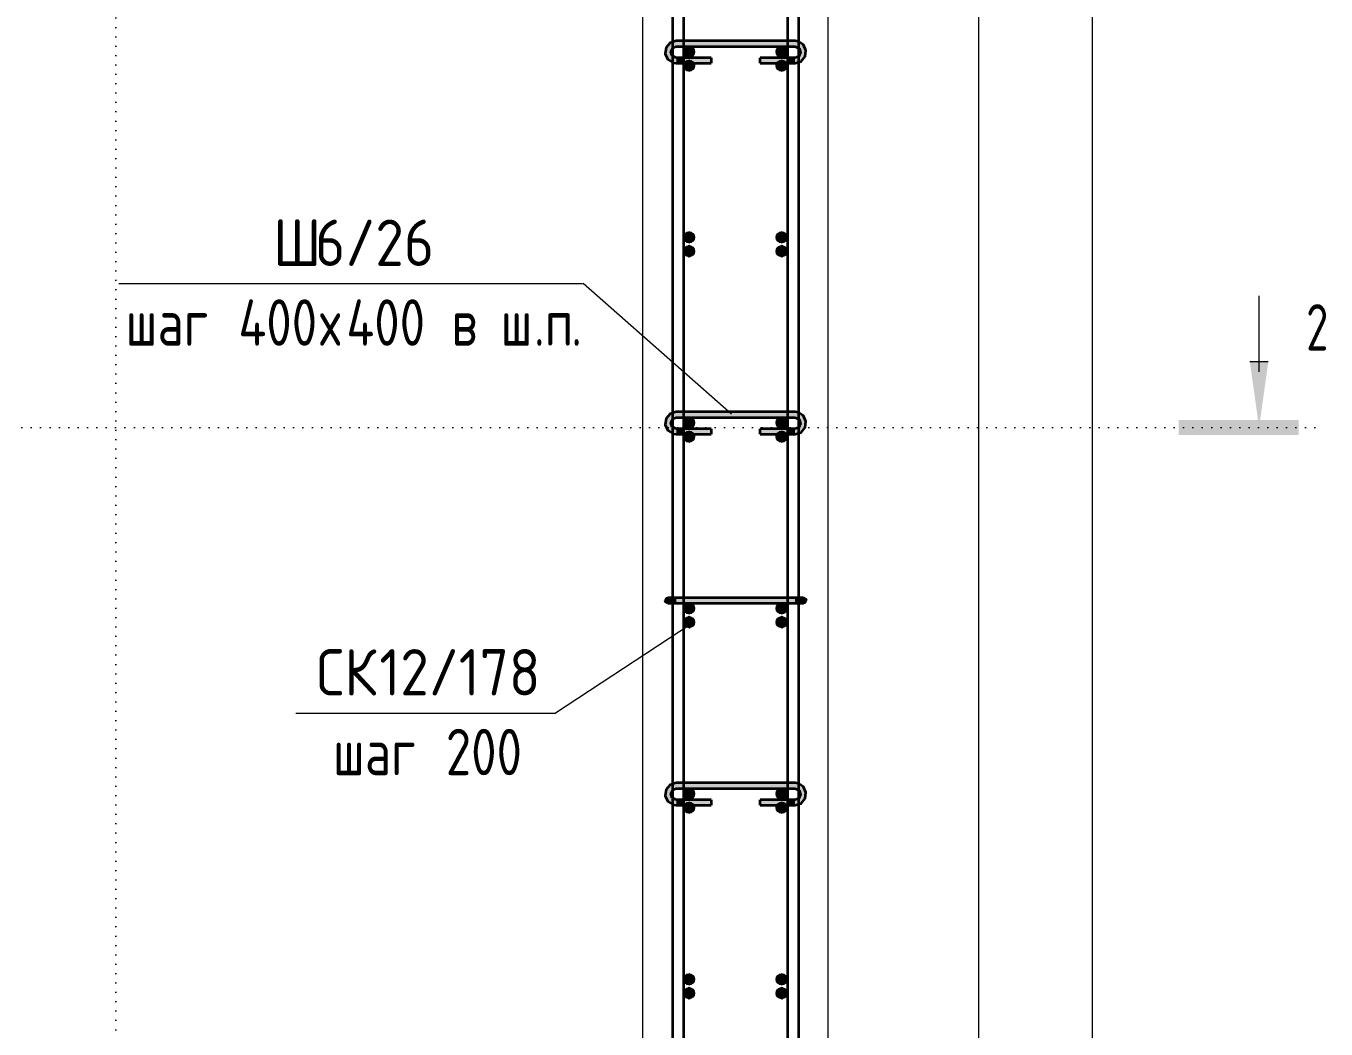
# Model space of a CAD drawing. Header units: millimetres. Extents: x 1059 to 21651, y -4238 to 7265.
# Drawn here: x 11016 to 12418, y 2866 to 3948 of the extents above; entities that cross this region are included whole.
import ezdxf

# ---------------------------------------------------------------- set-up
doc = ezdxf.new("R2010")
doc.units = ezdxf.units.MM
doc.linetypes.add('04 Пунктир 10мм', pattern=[10, 0, -10])
for name, color, linetype, lineweight in [('AA_Dim', 7, 'Continuous', 9), ('AA_Dim-20', 7, 'Continuous', 9), ('AA_Oformlenie', 7, 'Continuous', 9), ('AA_Razrez', 7, 'Continuous', 9), ('AA_Vinoska', 7, 'Continuous', 9), ('AF_Stena_Опалубка', 253, 'Continuous', 20), ('KR_Armatura', 7, 'Continuous', 20), ('KR_Armatura_Tonkie', 7, 'Continuous', 20), ('KR_Fundament', 7, 'Continuous', 20)]:
    doc.layers.add(name, color=color, linetype=linetype, lineweight=lineweight)
doc.styles.add('ISOCPEUR_1', font='isocpeur.TTF', dxfattribs={"width": 0.9, "height": 50})
doc.styles.add('ISOCPEUR_2', font='isocpeur.TTF', dxfattribs={"width": 0.8, "height": 50})
doc.styles.add('ISOCPEUR_3', font='isocpeur.TTF', dxfattribs={"width": 0.7, "height": 50})
doc.dimstyles.new('05_Округл_1мм__прозр_', dxfattribs={"dimscale": 304.8, "dimtxt": 50.137748, "dimasz": 0.111549, "dimexe": 0.098425, "dimexo": 0.065617, "dimgap": 0.006562, "dimtad": 1, "dimdec": 0, "dimdsep": 46, "dimtxsty": 'ISOCPEUR_1', "dimblk1": 'OBLIQUE', "dimblk2": 'OBLIQUE', "dimsah": 1, "dimcen": 0.09, "dimdle": 0.098425, "dimazin": 0, "dimtfac": 1, "dimtdec": 4, "dimtix": 1, "dimtmove": 0, "dimatfit": 3, "dimfxl": 1, "dimtvp": 1, "dimtolj": 1, "dimtzin": 0, "dimlwd": 18, "dimlwe": 18, "dimarcsym": 2})

# ---------------------------------------------------------------- blocks, each defined once
blk = doc.blocks.new('350_Шпилька массив _НесАрм_РабПлоск_ - 350_Шпилька массив _НесАрм_РабПлоск_-4121825-КР_ФПм1_Арм_1')
at = {"layer": 'KR_Armatura_Tonkie', "lineweight": 35}
for points in [[(28.5, 3.9), (36.1, 3.9), (36.1, 6.7), (33.9, 6.8), (32.8, 6.9), (29.7, 6.2), (28.4, 3.9)], [(33.1, 0.9), (36.1, 1.3), (36.1, 3.9), (28.4, 3.9), (29.7, 1.6), (32.9, 1)], [(37.3, 3.9), (40.4, 3.9), (40.2, 6.9), (36.1, 6.6), (36.1, 3.9)], [(40.4, 0.9), (40.4, 3.9), (36.1, 3.9), (36.1, 1.1), (40.2, 0.9)], [(48.1, 3.9), (160.1, 3.9), (160.1, 6.9), (48.1, 6.8), (48.1, 4)], [(63.8, 0.9), (160.1, 1), (160.1, 3.9), (48.1, 3.9), (48.1, 0.9)], [(172.1, 3.9), (172.1, 6.8), (168.4, 6.8), (168.4, 3.9), (171.1, 3.9)], [(168.4, 0.9), (172.1, 1.1), (172.1, 3.9), (168.4, 3.9), (168.4, 1)], [(178.6, 3.9), (180.4, 3.9), (179.1, 6.2), (175.3, 6.9), (173.3, 6.7), (172.1, 6.7), (172.1, 3.9), (176.9, 3.9)], [(175.7, 0.9), (179.1, 1.6), (180.4, 3.9), (172.1, 3.9), (172.1, 1.1), (175.3, 1)]]:
    blk.add_hatch(color=256, dxfattribs=at).paths.add_polyline_path(points)
h = blk.add_hatch(color=256, dxfattribs=at)
h.paths.add_polyline_path([(40.4, 3.9), (48.1, 4), (48.1, 6.9), (40.4, 6.8), (40.4, 4.7)])
h.paths.add_polyline_path([(160.1, 3.9), (168.4, 3.9), (168.4, 6.9), (160.1, 6.8), (160.1, 4.6)])
h = blk.add_hatch(color=256, dxfattribs=at)
h.paths.add_polyline_path([(48.1, 0.9), (48.1, 3.9), (40.4, 3.9), (40.4, 0.9), (46.2, 0.9)])
h.paths.add_polyline_path([(160.9, 0.9), (168.4, 1), (168.4, 3.9), (160.1, 3.9), (160.1, 0.9)])
for p, q in [((40.4, 6.9), (36.1, 6.9)), ((40.4, 0.9), (36.1, 0.9)), ((48.1, 6.9), (40.4, 6.9)), ((40.4, 0.9), (48.1, 0.9)), ((160.1, 6.9), (48.1, 6.9)), ((48.1, 0.9), (160.1, 0.9)), ((168.4, 6.9), (160.1, 6.9)), ((160.1, 0.9), (168.4, 0.9)), ((168.4, 6.9), (172.1, 6.9)), ((168.4, 0.9), (172.1, 0.9))]:
    blk.add_line(p, q, dxfattribs=at)
at = {"layer": 'KR_Armatura_Tonkie', "lineweight": 35, "flags": 128}
for points in [[(28.4, 3.9), (29.8, 6.4), (31.4, 6.9)], [(31.4, 0.9), (28.9, 2.3), (28.4, 3.9)], [(36.1, 6.9), (34.8, 6.9), (31.6, 6.9), (31.4, 6.9)], [(31.4, 6.9), (33.3, 6.9), (36.1, 6.9)], [(36.1, 0.9), (34.8, 0.9), (31.6, 0.9), (31.4, 0.9)], [(31.4, 0.9), (33.3, 0.9), (36.1, 0.9)], [(36.1, 6.9), (38.2, 6.9), (40.4, 6.9)], [(36.1, 0.9), (38.2, 0.9), (40.4, 0.9)], [(172.1, 6.9), (170.6, 6.9), (168.4, 6.9)], [(172.1, 0.9), (170.6, 0.9), (168.4, 0.9)], [(172.1, 6.9), (173.9, 6.9), (177.1, 6.9), (177.4, 6.9)], [(177.4, 6.9), (175.5, 6.9), (172.1, 6.9)], [(172.1, 0.9), (173.9, 0.9), (177.1, 0.9), (177.4, 0.9)], [(177.4, 0.9), (175.5, 0.9), (172.1, 0.9)], [(177.4, 6.9), (179.9, 5.5), (180.4, 3.9)], [(180.4, 3.9), (179, 1.4), (177.4, 0.9)]]:
    blk.add_lwpolyline(points, dxfattribs=at)
blk = doc.blocks.new('350_Шпилька массив _НесАрм_РабПлоск_ - 350_Шпилька массив _НесАрм_РабПлоск_-4121848-КР_ФПм1_Арм_1')
at = {"layer": 'KR_Armatura_Tonkie', "lineweight": 35}
for points in [[(36.1, -6.3), (35.9, 0.5), (35.2, 0.9), (35.2, 6.9), (36.1, 7.4), (36.1, 14.1), (31.9, 12.4), (28.4, 3.9), (31.9, -4.6), (35.5, -6.1)], [(160.1, 9.9), (160.1, 15.9), (48.1, 15.8), (48.1, 9.9), (152.1, 9.9)], [(172.1, -6.5), (176.9, -4.6), (180.4, 3.9), (176.9, 12.4), (172.1, 14.4), (172.1, 7.8), (173.6, 6.9), (173.6, 0.9), (172.1, 0.1), (172.1, -6.3)], [(48.1, -8.1), (48.1, -2.1), (40.4, -2.2), (40.4, -8.1), (46.2, -8.1)], [(63.8, -8.1), (78.1, -8), (78.1, -2.1), (48.1, -2.2), (48.1, -8.1)], [(160.1, -8.1), (160.1, -2.1), (130.7, -2.2), (130.7, -8.1), (152.1, -8.1)], [(168.4, -8.1), (168.4, -2.1), (160.1, -2.3), (160.1, -8.1), (160.9, -8.1)]]:
    blk.add_hatch(color=256, dxfattribs=at).paths.add_polyline_path(points)
h = blk.add_hatch(color=256, dxfattribs=at)
h.paths.add_polyline_path([(40.4, -8), (40.4, -2.1), (36.1, 0.4), (36.1, -6.3), (39.5, -7.7)])
h.paths.add_polyline_path([(36.1, 7.4), (40.4, 10), (40.4, 15.8), (36.1, 14.1), (36.1, 8.1)])
h = blk.add_hatch(color=256, dxfattribs=at)
h.paths.add_polyline_path([(48.1, 9.9), (48.1, 15.9), (40.4, 15.8), (40.4, 9.9), (46.2, 9.9)])
h.paths.add_polyline_path([(168.4, 9.9), (168.4, 15.9), (160.1, 15.8), (160.1, 9.9), (167.7, 9.9)])
h = blk.add_hatch(color=256, dxfattribs=at)
h.paths.add_polyline_path([(168.4, -8), (172.1, -6.5), (172.1, 0.1), (168.4, -2.2), (168.4, -7.7)])
h.paths.add_polyline_path([(172.1, 7.8), (172, 14.4), (168.4, 15.8), (168.4, 9.9), (170.1, 8.9)])
for p, q in [((40.4, 15.9), (36.1, 14.6)), ((48.1, 15.9), (40.4, 15.9)), ((160.1, 15.9), (48.1, 15.9)), ((168.4, 15.9), (160.1, 15.9)), ((40.4, 9.9), (48.1, 9.9)), ((48.1, 9.9), (160.1, 9.9)), ((160.1, 9.9), (168.4, 9.9)), ((168.4, 9.9), (172.1, 8.3)), ((40.4, -2.1), (36.1, -0.2)), ((48.1, -2.1), (40.4, -2.1)), ((40.4, -8.1), (48.1, -8.1)), ((78.1, -2.1), (48.1, -2.1)), ((48.1, -8.1), (78.1, -8.1)), ((78.1, -2.1), (78.1, -8.1)), ((160.1, -2.1), (130.7, -2.1)), ((130.7, -8.1), (130.7, -2.1)), ((130.7, -8.1), (160.1, -8.1)), ((168.4, -2.1), (160.1, -2.1)), ((160.1, -8.1), (168.4, -8.1)), ((172.1, -0.7), (168.4, -2.1)), ((168.4, -8.1), (172.1, -7))]:
    blk.add_line(p, q, dxfattribs=at)
at = {"layer": 'KR_Armatura_Tonkie', "lineweight": 35, "flags": 128}
for points in [[(36.1, 14.6), (33.9, 14), (29.4, 8.8), (28.5, 2.1), (31.4, -4.1), (36.1, -7)], [(172.1, 15.2), (171.6, 15.5), (168.4, 15.9)], [(172.1, -7), (174.9, -6.2), (179.3, -1), (180.2, 5.7), (177.4, 11.9), (172.1, 15.2)], [(36, -0.2), (34.4, 4.2), (36.1, 7.7)], [(36.1, 7.7), (36.5, 8.5), (40.4, 9.9)], [(172.1, 8.3), (172.7, 8), (174.4, 3.6), (172.3, -0.7)], [(36.1, -7), (37.2, -7.7), (40.4, -8.1)]]:
    blk.add_lwpolyline(points, dxfattribs=at)
blk = doc.blocks.new('350_Шпилька массив _НесАрм_РабПлоск_ - 350_Шпилька массив _НесАрм_РабПлоск_-V1-КР_ФПм1_Арм_1')
at = {"layer": 'KR_Armatura_Tonkie', "lineweight": 35}
for points in [[(36.1, -6.3), (35.9, 0.5), (35.2, 0.9), (35.2, 6.9), (36.1, 7.4), (36.1, 14.1), (31.9, 12.4), (28.4, 3.9), (31.9, -4.6), (35.5, -6.1)], [(160.1, 9.9), (160.1, 15.9), (48.1, 15.8), (48.1, 9.9), (152.1, 9.9)], [(172.1, -6.5), (176.9, -4.6), (180.4, 3.9), (176.9, 12.4), (172.1, 14.4), (172.1, 7.8), (173.6, 6.9), (173.6, 0.9), (172.1, 0.1), (172.1, -6.3)], [(48.1, -8.1), (48.1, -2.1), (40.4, -2.2), (40.4, -8.1), (46.2, -8.1)], [(63.8, -8.1), (78.1, -8), (78.1, -2.1), (48.1, -2.2), (48.1, -8.1)], [(160.1, -8.1), (160.1, -2.1), (130.7, -2.2), (130.7, -8.1), (152.1, -8.1)], [(168.4, -8.1), (168.4, -2.1), (160.1, -2.3), (160.1, -8.1)]]:
    blk.add_hatch(color=256, dxfattribs=at).paths.add_polyline_path(points)
h = blk.add_hatch(color=256, dxfattribs=at)
h.paths.add_polyline_path([(40.4, -8), (40.4, -2.1), (36.1, 0.4), (36.1, -6.3), (39.5, -7.7)])
h.paths.add_polyline_path([(36.1, 7.4), (40.4, 10), (40.4, 15.8), (36.1, 14.1), (36.1, 8.8)])
h = blk.add_hatch(color=256, dxfattribs=at)
h.paths.add_polyline_path([(46.2, 9.9), (48.1, 10), (48.1, 15.9), (40.4, 15.8), (40.4, 9.9)])
h.paths.add_polyline_path([(168.4, 9.9), (168.4, 15.9), (160.1, 15.8), (160.1, 9.9), (167.7, 9.9)])
h = blk.add_hatch(color=256, dxfattribs=at)
h.paths.add_polyline_path([(168.4, -8), (172.1, -6.5), (172.1, 0.1), (168.4, -2.2), (168.4, -7.7)])
h.paths.add_polyline_path([(172.1, 7.8), (172, 14.4), (168.4, 15.8), (168.4, 9.9), (170.1, 8.9)])
for p, q in [((40.4, 15.9), (36.1, 14.6)), ((48.1, 15.9), (40.4, 15.9)), ((160.1, 15.9), (48.1, 15.9)), ((168.4, 15.9), (160.1, 15.9)), ((40.4, 9.9), (48.1, 9.9)), ((48.1, 9.9), (160.1, 9.9)), ((160.1, 9.9), (168.4, 9.9)), ((168.4, 9.9), (172.1, 8.3)), ((40.4, -2.1), (36.1, -0.2)), ((48.1, -2.1), (40.4, -2.1)), ((40.4, -8.1), (48.1, -8.1)), ((78.1, -2.1), (48.1, -2.1)), ((48.1, -8.1), (78.1, -8.1)), ((78.1, -2.1), (78.1, -8.1)), ((160.1, -2.1), (130.7, -2.1)), ((130.7, -8.1), (130.7, -2.1)), ((130.7, -8.1), (160.1, -8.1)), ((168.4, -2.1), (160.1, -2.1)), ((160.1, -8.1), (168.4, -8.1)), ((172.1, -0.7), (168.4, -2.1)), ((168.4, -8.1), (172.1, -7))]:
    blk.add_line(p, q, dxfattribs=at)
at = {"layer": 'KR_Armatura_Tonkie', "lineweight": 35, "flags": 128}
for points in [[(36.1, 14.6), (33.9, 14), (29.4, 8.8), (28.5, 2.1), (31.4, -4.1), (36.1, -7)], [(172.1, 15.2), (171.6, 15.5), (168.4, 15.9)], [(172.1, -7), (174.9, -6.2), (179.3, -1), (180.2, 5.7), (177.4, 11.9), (172.1, 15.2)], [(36, -0.2), (34.4, 4.2), (36.1, 7.7)], [(36.1, 7.7), (36.5, 8.5), (40.4, 9.9)], [(172.1, 8.3), (172.7, 8), (174.4, 3.6), (172.3, -0.7)], [(36.1, -7), (37.2, -7.7), (40.4, -8.1)]]:
    blk.add_lwpolyline(points, dxfattribs=at)
blk = doc.blocks.new('011_Прямоугольник обрыва _ЭлУзла_ - 011_Прямоугольник обрыва _ЭлУзла_-4054976-КР_ФПм1_Арм_1')
at = {"layer": 'AA_Oformlenie'}
blk.add_line((0, 1508.1), (0, 4435.8), dxfattribs=at)
blk = doc.blocks.new('Разрез - Номер узла_ спереди-394134-КР_ФПм1_Арм_1')
at = {"layer": 'AA_Razrez'}
for points in [[(7.329, 0.404), (7.329, -0.394), (0.873, -0.394), (0.873, 0.404)], [(3.497, -3.533), (2.503, -3.533), (3, 0)]]:
    blk.add_hatch(color=256, dxfattribs=at).paths.add_polyline_path(points)
for p, q in [((3, -3), (3, -7.096)), ((2.503, -3.533), (3.497, -3.533))]:
    blk.add_line(p, q, dxfattribs=at)
blk = doc.blocks.new('DIMBLOCK51-КР_ФПм1_Арм_1')
at = {"layer": 'AA_Dim-20', "lineweight": 30}
for p, q in [((12166.3, 6510), (12149.3, 6527)), ((12166.3, 6510), (12183.3, 6493)), ((12166.3, 6320), (12149.3, 6337)), ((12166.3, 6320), (12183.3, 6303)), ((12166.3, 2320), (12149.3, 2337)), ((12166.3, 2320), (12183.3, 2303))]:
    blk.add_line(p, q, dxfattribs=at)
at = {"layer": 'AA_Dim-20', "lineweight": 18}
for p, q in [((12166.3, 6510), (11851.3, 6510)), ((12166.3, 6510), (12196.3, 6510)), ((12166.3, 6320), (11851.3, 6320)), ((12166.3, 2320), (12166.3, 6320)), ((12166.3, 6320), (12196.3, 6320)), ((12166.3, 2320), (11851.3, 2320)), ((12166.3, 2320), (12196.3, 2320))]:
    blk.add_line(p, q, dxfattribs=at)
at = {"layer": 'AA_Dim-20', "color": 0, "lineweight": 18, "insert": (12099.2, 4146.4), "char_height": 50, "width": 416.616, "attachment_point": 1, "rotation": 90, "line_spacing_factor": 1.135194, "style": 'ISOCPEUR_1'}
blk.add_mtext('20х200=4000', dxfattribs=at)
blk = doc.blocks.new('_None')
blk = doc.blocks.new('042_М_Арматуры - Диам длина поз _ Комментарий _дп 25_-3935260-КР_ФПм1_Арм_1')
at = {"layer": 'AA_Vinoska'}
blk.add_line((-12.5, 0), (12.5, 0), dxfattribs=at)
blk = doc.blocks.new('042_М_Арматуры - Диам длина поз _ Шаг-2260295-КР_ФПм1_Арм_1')
at = {"layer": 'AA_Vinoska'}
blk.add_line((-7, 0), (7, 0), dxfattribs=at)

msp = doc.modelspace()

# ---------------------------------------------------------------- hatches: boundary and pattern name
at = {"layer": 'KR_Armatura'}
h = msp.add_hatch(color=256, dxfattribs=at)
edge = h.paths.add_edge_path()
edge.add_arc((11731.2641, 3920), 6, 0, 360)
for points in [[(11731.2641, 3914), (11736.4603, 3917), (11736.4603, 3923), (11731.2641, 3926), (11726.0679, 3923), (11726.0679, 3917), (11729.239, 3915.1692)], [(11831.2641, 3914), (11836.4603, 3917), (11836.4603, 3923), (11831.2641, 3926), (11826.0679, 3923), (11826.0679, 3917), (11829.2634, 3915.1551)], [(11731.2641, 3899), (11736.4603, 3902), (11736.4603, 3908), (11731.2641, 3911), (11726.0679, 3908), (11726.0679, 3902)], [(11831.2641, 3899), (11836.4603, 3902), (11836.4603, 3908), (11831.2641, 3911), (11826.0679, 3908), (11826.0679, 3902), (11829.2634, 3900.1551)], [(11731.2641, 3714), (11736.4603, 3717), (11736.4603, 3723), (11731.2641, 3726), (11726.0679, 3723), (11726.0679, 3717)], [(11831.2641, 3714), (11836.4603, 3717), (11836.4603, 3723), (11831.2641, 3726), (11826.0679, 3723), (11826.0679, 3717)], [(11731.2641, 3699), (11736.4603, 3702), (11736.4603, 3708), (11731.2641, 3711), (11726.0679, 3708), (11726.0679, 3702)], [(11831.2641, 3699), (11836.4603, 3702), (11836.4603, 3708), (11831.2641, 3711), (11826.0679, 3708), (11826.0679, 3702)], [(11731.2641, 3514), (11736.4603, 3517), (11736.4603, 3523), (11731.2641, 3526), (11726.0679, 3523), (11726.0679, 3517)], [(11831.2641, 3514), (11836.4603, 3517), (11836.4603, 3523), (11831.2641, 3526), (11826.0679, 3523), (11826.0679, 3517), (11829.2634, 3515.1551)], [(11731.2641, 3499), (11736.4603, 3502), (11736.4603, 3508), (11731.2641, 3511), (11726.0679, 3508), (11726.0679, 3502)], [(11831.2641, 3499), (11836.4603, 3502), (11836.4603, 3508), (11831.2641, 3511), (11826.0679, 3508), (11826.0679, 3502)], [(11731.2641, 3314), (11736.4603, 3317), (11736.4603, 3323), (11731.2641, 3326), (11726.0679, 3323), (11726.0679, 3317)], [(11831.2641, 3314), (11836.4603, 3317), (11836.4603, 3323), (11831.2641, 3326), (11826.0679, 3323), (11826.0679, 3317), (11830.2542, 3314.5831)], [(11731.2641, 3299), (11736.4603, 3302), (11736.4603, 3308), (11731.2641, 3311), (11726.0679, 3308), (11726.0679, 3302), (11726.4063, 3301.8047)], [(11831.2641, 3299), (11836.4603, 3302), (11836.4603, 3308), (11831.2641, 3311), (11826.0679, 3308), (11826.0679, 3302), (11826.4063, 3301.8047)], [(11731.2641, 3114), (11736.4603, 3117), (11736.4603, 3123), (11731.2641, 3126), (11726.0679, 3122.9067), (11726.0679, 3117)], [(11831.2641, 3114), (11836.4603, 3117), (11836.4603, 3123), (11831.2641, 3126), (11826.0679, 3122.9067), (11826.0679, 3117), (11829.2634, 3115.1551)], [(11731.2641, 3099), (11736.4603, 3102), (11736.4603, 3108), (11731.2641, 3111), (11726.0679, 3108), (11726.0679, 3102)], [(11831.2641, 3099), (11836.4603, 3102), (11836.4603, 3108), (11831.2641, 3111), (11826.0679, 3108), (11826.0679, 3102), (11829.2634, 3100.1551)], [(11731.2641, 2914), (11736.4603, 2917), (11736.4603, 2923), (11731.2641, 2926), (11726.0679, 2923), (11726.0679, 2917)], [(11831.2641, 2914), (11836.4603, 2917), (11836.4603, 2923), (11831.2641, 2926), (11826.0679, 2923), (11826.0679, 2917)], [(11731.2641, 2899), (11736.4603, 2902), (11736.4603, 2908), (11731.2641, 2911), (11726.0679, 2908), (11726.0679, 2902)], [(11831.2641, 2899), (11836.4603, 2902), (11836.4603, 2908), (11831.2641, 2911), (11826.0679, 2908), (11826.0679, 2902)]]:
    msp.add_hatch(color=256, dxfattribs=at).paths.add_polyline_path(points)
h = msp.add_hatch(color=256, dxfattribs=at)
edge = h.paths.add_edge_path()
edge.add_arc((11831.2641, 3920), 6, 0, 360)
h = msp.add_hatch(color=256, dxfattribs=at)
edge = h.paths.add_edge_path()
edge.add_arc((11731.2641, 3905), 6, 0, 360)
h = msp.add_hatch(color=256, dxfattribs=at)
edge = h.paths.add_edge_path()
edge.add_arc((11831.2641, 3905), 6, 0, 360)
h = msp.add_hatch(color=256, dxfattribs=at)
edge = h.paths.add_edge_path()
edge.add_arc((11731.2641, 3720), 6, 0, 360)
h = msp.add_hatch(color=256, dxfattribs=at)
edge = h.paths.add_edge_path()
edge.add_arc((11831.2641, 3720), 6, 0, 360)
h = msp.add_hatch(color=256, dxfattribs=at)
edge = h.paths.add_edge_path()
edge.add_arc((11731.2641, 3705), 6, 0, 360)
h = msp.add_hatch(color=256, dxfattribs=at)
edge = h.paths.add_edge_path()
edge.add_arc((11831.2641, 3705), 6, 0, 360)
h = msp.add_hatch(color=256, dxfattribs=at)
edge = h.paths.add_edge_path()
edge.add_arc((11731.2641, 3520), 6, 0, 360)
h = msp.add_hatch(color=256, dxfattribs=at)
edge = h.paths.add_edge_path()
edge.add_arc((11831.2641, 3520), 6, 0, 360)
h = msp.add_hatch(color=256, dxfattribs=at)
edge = h.paths.add_edge_path()
edge.add_arc((11731.2641, 3505), 6, 0, 360)
h = msp.add_hatch(color=256, dxfattribs=at)
edge = h.paths.add_edge_path()
edge.add_arc((11831.2641, 3505), 6, 0, 360)
h = msp.add_hatch(color=256, dxfattribs=at)
edge = h.paths.add_edge_path()
edge.add_arc((11731.2641, 3320), 6, 0, 360)
h = msp.add_hatch(color=256, dxfattribs=at)
edge = h.paths.add_edge_path()
edge.add_arc((11831.2641, 3320), 6, 0, 360)
h = msp.add_hatch(color=256, dxfattribs=at)
edge = h.paths.add_edge_path()
edge.add_arc((11731.2641, 3305), 6, 0, 360)
h = msp.add_hatch(color=256, dxfattribs=at)
edge = h.paths.add_edge_path()
edge.add_arc((11831.2641, 3305), 6, 0, 360)
h = msp.add_hatch(color=256, dxfattribs=at)
edge = h.paths.add_edge_path()
edge.add_arc((11731.2641, 3120), 6, 0, 360)
h = msp.add_hatch(color=256, dxfattribs=at)
edge = h.paths.add_edge_path()
edge.add_arc((11831.2641, 3120), 6, 0, 360)
h = msp.add_hatch(color=256, dxfattribs=at)
edge = h.paths.add_edge_path()
edge.add_arc((11731.2641, 3105), 6, 0, 360)
h = msp.add_hatch(color=256, dxfattribs=at)
edge = h.paths.add_edge_path()
edge.add_arc((11831.2641, 3105), 6, 0, 360)
h = msp.add_hatch(color=256, dxfattribs=at)
edge = h.paths.add_edge_path()
edge.add_arc((11731.2641, 2920), 6, 0, 360)
h = msp.add_hatch(color=256, dxfattribs=at)
edge = h.paths.add_edge_path()
edge.add_arc((11831.2641, 2920), 6, 0, 360)
h = msp.add_hatch(color=256, dxfattribs=at)
edge = h.paths.add_edge_path()
edge.add_arc((11731.2641, 2905), 6, 0, 360)
h = msp.add_hatch(color=256, dxfattribs=at)
edge = h.paths.add_edge_path()
edge.add_arc((11831.2641, 2905), 6, 0, 360)

# ---------------------------------------------------------------- linework, layer by layer
at = {"layer": 'AA_Razrez', "linetype": '04 Пунктир 10мм'}
for p, q in [((11113.1094, 7238.9366), (11113.1094, 779.7888)), ((12405.8438, 3515.0424), (9634.3493, 3515.0424))]:
    msp.add_line(p, q, dxfattribs=at)
at = {"layer": 'AA_Vinoska'}
for p, q in [((11777.1401, 3529.2564), (11616.9667, 3670.0695)), ((11733.746, 3303.2688), (11587.2225, 3207.0124))]:
    msp.add_line(p, q, dxfattribs=at)
at = {"layer": 'AF_Stena_Опалубка'}
for p, q in [((11681.2641, 6660), (11681.2641, 2238)), ((11881.2641, 1970), (11881.2641, 6660))]:
    msp.add_line(p, q, dxfattribs=at)
at = {"layer": 'KR_Armatura'}
for p, q in [((11731.2641, 3926), (11726.0679, 3923)), ((11736.4603, 3923), (11731.2641, 3926)), ((11831.2641, 3926), (11826.0679, 3923)), ((11836.4603, 3923), (11831.2641, 3926)), ((11726.0679, 3923), (11726.0679, 3917)), ((11726.0679, 3917), (11729.239, 3915.1692)), ((11731.2641, 3911), (11726.0679, 3908)), ((11729.239, 3915.1692), (11731.2641, 3914)), ((11731.2641, 3914), (11736.4603, 3917)), ((11736.4603, 3908), (11731.2641, 3911)), ((11736.4603, 3917), (11736.4603, 3923)), ((11826.0679, 3923), (11826.0679, 3917)), ((11826.0679, 3917), (11829.2634, 3915.1551)), ((11831.2641, 3911), (11826.0679, 3908)), ((11829.2634, 3915.1551), (11831.2641, 3914)), ((11831.2641, 3914), (11836.4603, 3917)), ((11836.4603, 3908), (11831.2641, 3911)), ((11836.4603, 3917), (11836.4603, 3923)), ((11726.0679, 3908), (11726.0679, 3902)), ((11726.0679, 3902), (11731.2641, 3899)), ((11731.2641, 3899), (11736.4603, 3902)), ((11736.4603, 3902), (11736.4603, 3908)), ((11826.0679, 3908), (11826.0679, 3902)), ((11826.0679, 3902), (11829.2634, 3900.1551)), ((11829.2634, 3900.1551), (11831.2641, 3899)), ((11831.2641, 3899), (11836.4603, 3902)), ((11836.4603, 3902), (11836.4603, 3908)), ((11731.2641, 3726), (11726.0679, 3723)), ((11726.0679, 3723), (11726.0679, 3717)), ((11726.0679, 3717), (11731.2641, 3714)), ((11736.4603, 3723), (11731.2641, 3726)), ((11731.2641, 3714), (11736.4603, 3717)), ((11736.4603, 3717), (11736.4603, 3723)), ((11831.2641, 3726), (11826.0679, 3723)), ((11826.0679, 3723), (11826.0679, 3717)), ((11826.0679, 3717), (11831.2641, 3714)), ((11836.4603, 3723), (11831.2641, 3726)), ((11831.2641, 3714), (11836.4603, 3717)), ((11836.4603, 3717), (11836.4603, 3723)), ((11731.2641, 3711), (11726.0679, 3708)), ((11726.0679, 3708), (11726.0679, 3702)), ((11726.0679, 3702), (11731.2641, 3699)), ((11736.4603, 3708), (11731.2641, 3711)), ((11731.2641, 3699), (11736.4603, 3702)), ((11736.4603, 3702), (11736.4603, 3708)), ((11831.2641, 3711), (11826.0679, 3708)), ((11826.0679, 3708), (11826.0679, 3702)), ((11826.0679, 3702), (11831.2641, 3699)), ((11836.4603, 3708), (11831.2641, 3711)), ((11831.2641, 3699), (11836.4603, 3702)), ((11836.4603, 3702), (11836.4603, 3708)), ((11731.2641, 3526), (11726.0679, 3523)), ((11726.0679, 3523), (11726.0679, 3517)), ((11736.4603, 3523), (11731.2641, 3526)), ((11736.4603, 3517), (11736.4603, 3523)), ((11831.2641, 3526), (11826.0679, 3523)), ((11826.0679, 3523), (11826.0679, 3517)), ((11836.4603, 3523), (11831.2641, 3526)), ((11836.4603, 3517), (11836.4603, 3523)), ((11726.0679, 3517), (11731.2641, 3514)), ((11731.2641, 3511), (11726.0679, 3508)), ((11726.0679, 3508), (11726.0679, 3502)), ((11731.2641, 3514), (11736.4603, 3517)), ((11736.4603, 3508), (11731.2641, 3511)), ((11736.4603, 3502), (11736.4603, 3508)), ((11826.0679, 3517), (11829.2634, 3515.1551)), ((11831.2641, 3511), (11826.0679, 3508)), ((11826.0679, 3508), (11826.0679, 3502)), ((11829.2634, 3515.1551), (11831.2641, 3514)), ((11831.2641, 3514), (11836.4603, 3517)), ((11836.4603, 3508), (11831.2641, 3511)), ((11836.4603, 3502), (11836.4603, 3508)), ((11726.0679, 3502), (11731.2641, 3499)), ((11731.2641, 3499), (11736.4603, 3502)), ((11826.0679, 3502), (11831.2641, 3499)), ((11831.2641, 3499), (11836.4603, 3502)), ((11731.2641, 3326), (11726.0679, 3323)), ((11726.0679, 3323), (11726.0679, 3317)), ((11736.4603, 3323), (11731.2641, 3326)), ((11736.4603, 3317), (11736.4603, 3323)), ((11831.2641, 3326), (11826.0679, 3323)), ((11826.0679, 3323), (11826.0679, 3317)), ((11836.4603, 3323), (11831.2641, 3326)), ((11836.4603, 3317), (11836.4603, 3323)), ((11726.0679, 3317), (11731.2641, 3314)), ((11731.2641, 3311), (11726.0679, 3308)), ((11726.0679, 3308), (11726.0679, 3302)), ((11731.2641, 3314), (11736.4603, 3317)), ((11736.4603, 3308), (11731.2641, 3311)), ((11736.4603, 3302), (11736.4603, 3308)), ((11826.0679, 3317), (11830.2542, 3314.5831)), ((11831.2641, 3311), (11826.0679, 3308)), ((11826.0679, 3308), (11826.0679, 3302)), ((11830.2542, 3314.5831), (11831.2641, 3314)), ((11831.2641, 3314), (11836.4603, 3317)), ((11836.4603, 3308), (11831.2641, 3311)), ((11836.4603, 3302), (11836.4603, 3308)), ((11726.0679, 3302), (11726.4063, 3301.8047)), ((11726.4063, 3301.8047), (11731.2641, 3299)), ((11731.2641, 3299), (11736.4603, 3302)), ((11826.0679, 3302), (11826.4063, 3301.8047)), ((11826.4063, 3301.8047), (11831.2641, 3299)), ((11831.2641, 3299), (11836.4603, 3302)), ((11731.2641, 3126), (11726.0679, 3122.9067)), ((11736.4603, 3123), (11731.2641, 3126)), ((11831.2641, 3126), (11826.0679, 3122.9067)), ((11836.4603, 3123), (11831.2641, 3126)), ((11726.0679, 3122.9067), (11726.0679, 3117)), ((11726.0679, 3117), (11731.2641, 3114)), ((11731.2641, 3114), (11736.4603, 3117)), ((11736.4603, 3117), (11736.4603, 3123)), ((11826.0679, 3122.9067), (11826.0679, 3117)), ((11826.0679, 3117), (11829.2634, 3115.1551)), ((11829.2634, 3115.1551), (11831.2641, 3114)), ((11831.2641, 3114), (11836.4603, 3117)), ((11836.4603, 3117), (11836.4603, 3123)), ((11731.2641, 3111), (11726.0679, 3108)), ((11726.0679, 3108), (11726.0679, 3102)), ((11726.0679, 3102), (11731.2641, 3099)), ((11736.4603, 3108), (11731.2641, 3111)), ((11731.2641, 3099), (11736.4603, 3102)), ((11736.4603, 3102), (11736.4603, 3108)), ((11831.2641, 3111), (11826.0679, 3108)), ((11826.0679, 3108), (11826.0679, 3102)), ((11826.0679, 3102), (11829.2634, 3100.1551)), ((11829.2634, 3100.1551), (11831.2641, 3099)), ((11836.4603, 3108), (11831.2641, 3111)), ((11831.2641, 3099), (11836.4603, 3102)), ((11836.4603, 3102), (11836.4603, 3108)), ((11731.2641, 2926), (11726.0679, 2923)), ((11726.0679, 2923), (11726.0679, 2917)), ((11726.0679, 2917), (11731.2641, 2914)), ((11736.4603, 2923), (11731.2641, 2926)), ((11731.2641, 2914), (11736.4603, 2917)), ((11736.4603, 2917), (11736.4603, 2923)), ((11831.2641, 2926), (11826.0679, 2923)), ((11826.0679, 2923), (11826.0679, 2917)), ((11826.0679, 2917), (11831.2641, 2914)), ((11836.4603, 2923), (11831.2641, 2926)), ((11831.2641, 2914), (11836.4603, 2917)), ((11836.4603, 2917), (11836.4603, 2923)), ((11731.2641, 2911), (11726.0679, 2908)), ((11726.0679, 2908), (11726.0679, 2902)), ((11726.0679, 2902), (11731.2641, 2899)), ((11736.4603, 2908), (11731.2641, 2911)), ((11731.2641, 2899), (11736.4603, 2902)), ((11736.4603, 2902), (11736.4603, 2908)), ((11831.2641, 2911), (11826.0679, 2908)), ((11826.0679, 2908), (11826.0679, 2902)), ((11826.0679, 2902), (11831.2641, 2899)), ((11836.4603, 2908), (11831.2641, 2911)), ((11831.2641, 2899), (11836.4603, 2902)), ((11836.4603, 2902), (11836.4603, 2908))]:
    msp.add_line(p, q, dxfattribs=at)
for centre in [(11731.2641, 3920), (11831.2641, 3920), (11731.2641, 3905), (11831.2641, 3905), (11731.2641, 3720), (11831.2641, 3720), (11731.2641, 3705), (11831.2641, 3705), (11731.2641, 3520), (11831.2641, 3520), (11731.2641, 3505), (11831.2641, 3505), (11731.2641, 3320), (11831.2641, 3320), (11731.2641, 3305), (11831.2641, 3305), (11731.2641, 3120), (11831.2641, 3120), (11731.2641, 3105), (11831.2641, 3105), (11731.2641, 2920), (11831.2641, 2920), (11731.2641, 2905), (11831.2641, 2905)]:
    msp.add_circle(centre, 6, dxfattribs=at)
at = {"layer": 'KR_Armatura_Tonkie', "lineweight": 35}
for p, q in [((11713.2641, 6650), (11713.2641, 1990.5)), ((11725.2641, 6650), (11725.2641, 1990.5)), ((11837.2641, 6650), (11837.2641, 1990.5)), ((11849.2641, 6650), (11849.2641, 1990.5))]:
    msp.add_line(p, q, dxfattribs=at)
at = {"layer": 'KR_Fundament'}
msp.add_line((11881.2641, 1970), (11881.2641, 6660), dxfattribs=at)

# ---------------------------------------------------------------- block references
at = {"layer": 'AA_Oformlenie', "rotation": 180}
msp.add_blockref('011_Прямоугольник обрыва _ЭлУзла_ - 011_Прямоугольник обрыва _ЭлУзла_-4054976-КР_ФПм1_Арм_1', (12043.4145, 7064.4006), dxfattribs=at)
at = {"layer": 'AA_Razrez', "xscale": 19.99999999999999, "yscale": 19.99999999999999, "zscale": 19.99999999999999, "rotation": 180}
msp.add_blockref('Разрез - Номер узла_ спереди-394134-КР_ФПм1_Арм_1', (12405.8438, 3515.0424), dxfattribs=at)
at = {"layer": 'AA_Vinoska', "xscale": 19.99999999999999, "yscale": 19.99999999999999, "zscale": 19.99999999999999}
for name, p in [('042_М_Арматуры - Диам длина поз _ Комментарий _дп 25_-3935260-КР_ФПм1_Арм_1', (11366.5339, 3670.0695)), ('042_М_Арматуры - Диам длина поз _ Шаг-2260295-КР_ФПм1_Арм_1', (11447.2225, 3207.0124))]:
    msp.add_blockref(name, p, dxfattribs=at)
at = {"layer": 'KR_Armatura_Tonkie', "lineweight": 35}
for name, p in [('350_Шпилька массив _НесАрм_РабПлоск_ - 350_Шпилька массив _НесАрм_РабПлоск_-4121848-КР_ФПм1_Арм_1', (11677.1699, 3915.7343)), ('350_Шпилька массив _НесАрм_РабПлоск_ - 350_Шпилька массив _НесАрм_РабПлоск_-4121848-КР_ФПм1_Арм_1', (11677.1699, 3515.7343)), ('350_Шпилька массив _НесАрм_РабПлоск_ - 350_Шпилька массив _НесАрм_РабПлоск_-4121825-КР_ФПм1_Арм_1', (11677.1699, 3324.4843)), ('350_Шпилька массив _НесАрм_РабПлоск_ - 350_Шпилька массив _НесАрм_РабПлоск_-V1-КР_ФПм1_Арм_1', (11677.1699, 3115.7343))]:
    msp.add_blockref(name, p, dxfattribs=at)

# ---------------------------------------------------------------- texts
at = {"layer": 'AA_Razrez', "insert": (12396.5923, 3647.9035), "char_height": 50, "width": 30.303787, "attachment_point": 1, "style": 'ISOCPEUR_3'}
msp.add_mtext('\\fISOCPEUR|b0|i0|c204|p34|;\\W.7;2', dxfattribs=at)
at = {"layer": 'AA_Vinoska', "char_height": 50, "attachment_point": 1}
for s, insert, width, style in [('\\fISOCPEUR|b0|i0|c204|p34|;\\W.9;Ш', (11282.8467, 3739.0744), 54.835425, 'ISOCPEUR_1'), ('6/26', (11328.0904, 3739.0744), 155.84805, 'ISOCPEUR_1'), (' 400', (11219.995, 3653.0934), 137.2489, 'ISOCPEUR_2'), ('400 ', (11361.8117, 3653.0934), 137.2489, 'ISOCPEUR_2'), ('\\fISOCPEUR|b0|i0|c204|p34|;\\W.8; ', (11503.6284, 3653.0934), 29.5021, 'ISOCPEUR_2'), ('шаг', (11123.6867, 3653.0934), 116.7257, 'ISOCPEUR_2'), ('\\fISOCPEUR|b0|i0|c204|p34|;\\W.8;х', (11333.2367, 3653.0934), 34.6329, 'ISOCPEUR_2'), ('\\fISOCPEUR|b0|i0|c204|p34|;\\W.8;в', (11475.0534, 3653.0934), 34.6329, 'ISOCPEUR_2'), ('\\fISOCPEUR|b0|i0|c204|p34|;\\W.8;ш', (11527.97, 3653.0934), 43.6118, 'ISOCPEUR_2'), ('\\fISOCPEUR|b0|i0|c204|p34|;\\W.8;п', (11575.595, 3653.0934), 34.6329, 'ISOCPEUR_2'), ('\\fISOCPEUR|b0|i0|c204|p34|;\\W.8;.', (11563.9534, 3653.0934), 14.1097, 'ISOCPEUR_2'), ('\\fISOCPEUR|b0|i0|c204|p34|;\\W.8;.', (11604.17, 3653.0934), 14.1097, 'ISOCPEUR_2'), ('СК', (11329.5153, 3276.0174), 82.253137, 'ISOCPEUR_1'), ('12/178', (11397.3809, 3276.0174), 210.683475, 'ISOCPEUR_1'), (' 200', (11443.5636, 3190.0364), 133.4008, 'ISOCPEUR_2'), ('шаг', (11347.2553, 3190.0364), 116.7257, 'ISOCPEUR_2')]:
    msp.add_mtext(s, dxfattribs=dict(at, insert=insert, width=width, style=style))

# ---------------------------------------------------------------- dimensions: what is measured, and where the dimension line sits
at = {"layer": 'AA_Dim', "lineweight": 18}
dim = msp.add_linear_dim(base=(12166.3097, 6320), p1=(11831.2641, 2320), p2=(11831.2641, 6320), angle=90, text='20х200=4000', dimstyle='05_Округл_1мм__прозр_', override={"dimpost": '<>', "dimblk1": 'None', "dimblk2": 'None', "dimsah": 1, "dimfxl": 4000}, dxfattribs=at)
dim.commit()
dim.dimension.update_dxf_attribs({"geometry": 'DIMBLOCK51-КР_ФПм1_Арм_1', "text_midpoint": (12139.3097, 4320)})

doc.saveas('drawing.dxf')
